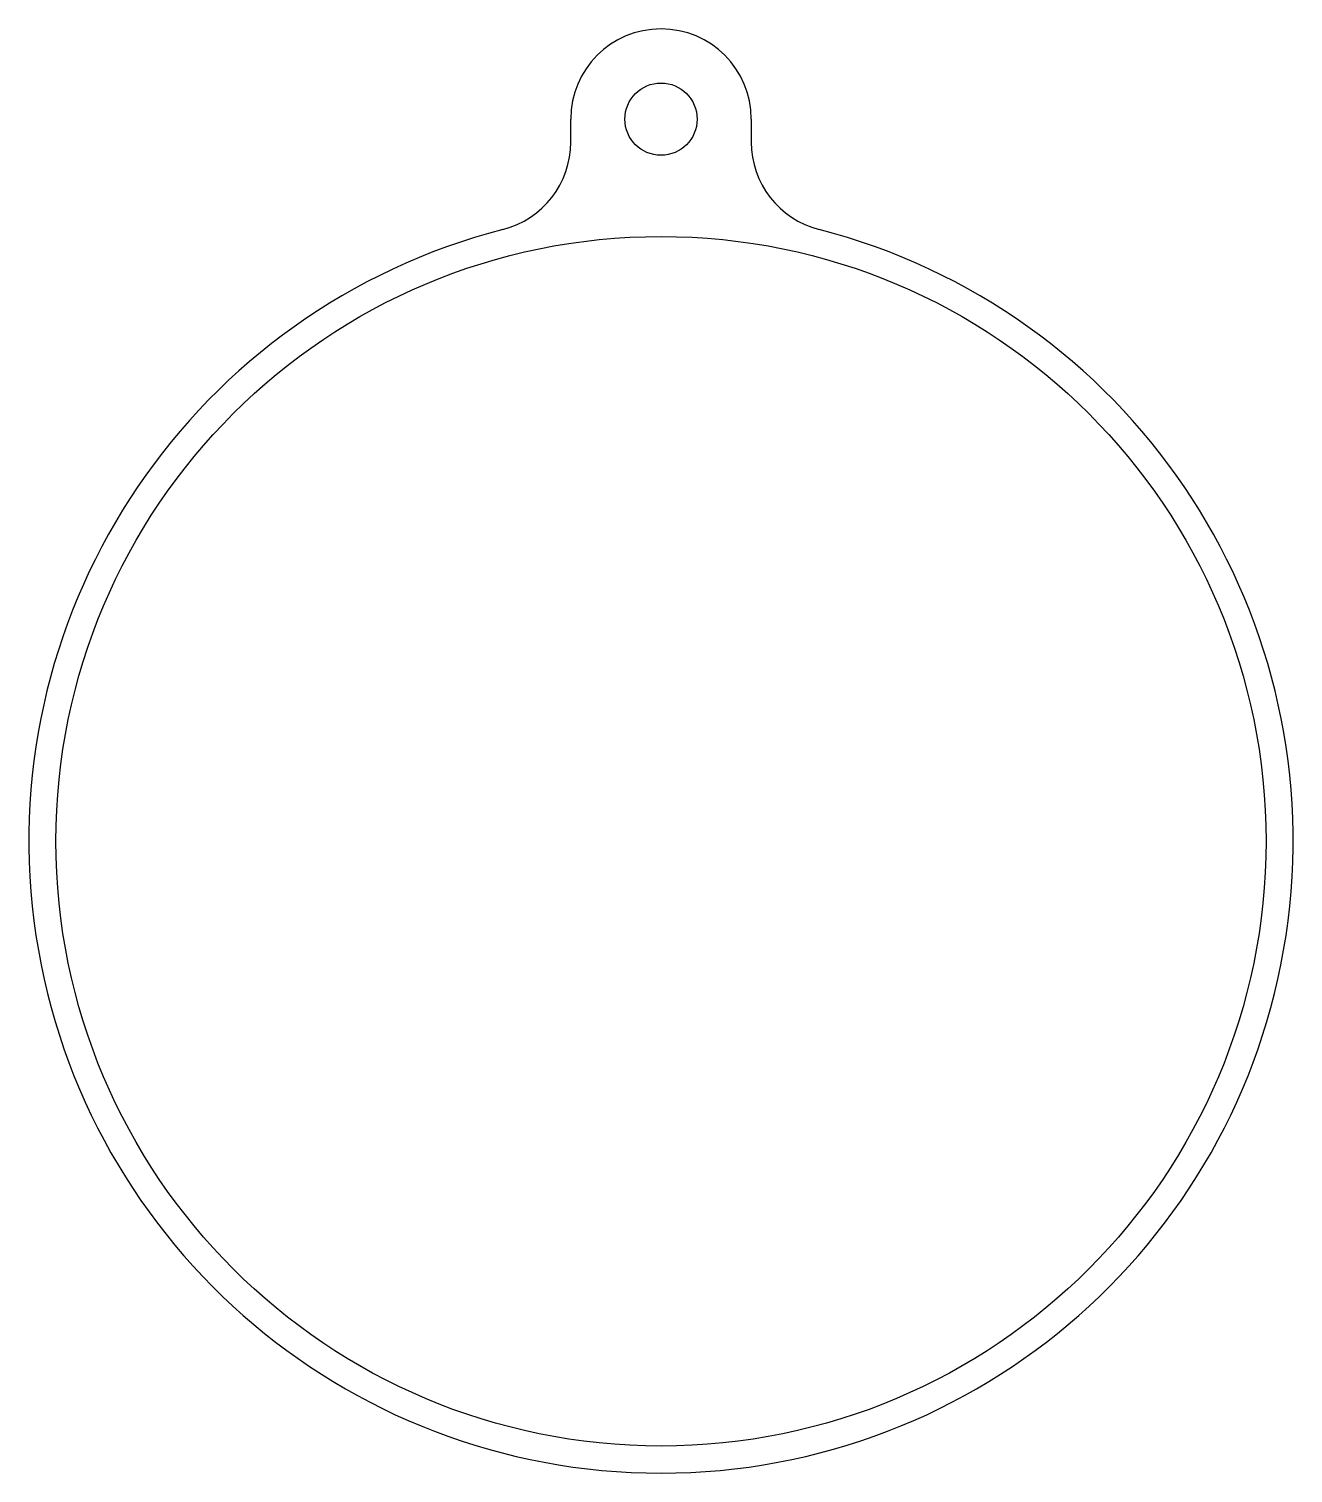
# Model space of a CAD drawing. Extents: x 65 to 135, y -35 to 45.
import ezdxf

# ---------------------------------------------------------------- set-up
doc = ezdxf.new("R2010")
doc.units = 0
doc.layers.add('DEFAULT', color=7, linetype='CONTINUOUS')

msp = doc.modelspace()

# ---------------------------------------------------------------- linework, layer by layer
at = {"layer": 'DEFAULT'}
for p, q in [((95, 38.73), (95, 40)), ((105, 40), (105, 38.73))]:
    msp.add_line(p, q, dxfattribs=at)
for centre, radius in [((100, 40), 2), ((100, 0), 33.5)]:
    msp.add_circle(centre, radius, dxfattribs=at)
for centre, radius, start, end in [((100, 40), 5, 0, 180), ((90, 38.73), 5, 284.47751, 360), ((110, 38.73), 5, 180, 255.52249), ((100, 0), 35, 104.47751, 75.52249)]:
    msp.add_arc(centre, radius, start, end, dxfattribs=at)

doc.saveas('drawing.dxf')
